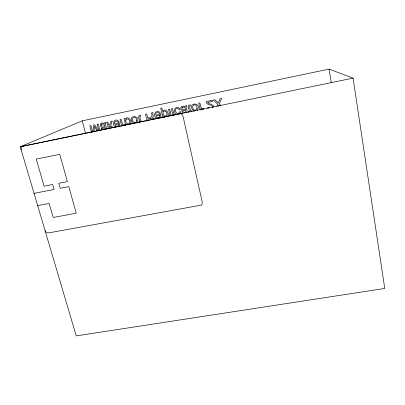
<?xml version="1.0" encoding="UTF-8"?>
<svg xmlns="http://www.w3.org/2000/svg" width="405" height="405" viewBox="0 0 405 405"><rect width="100%" height="100%" fill="white"/><g stroke="black" fill="none" stroke-linecap="round" stroke-linejoin="round"><path stroke-width="0.61" d="M93.003 132.035L93.444 124.988L94.628 124.745L98.192 130.385M94.087 131.569L94.416 126.279L97.332 130.901M218.376 106.095L218.786 105.067L219.566 105.852M216.867 106.353L217.738 104.242L213.349 100.055L214.888 99.736L218.31 103.118L220.036 98.668L221.621 98.339L219.318 103.918L220.968 105.508M130.273 124.092C132.891 121.11 127.686 114.898 125.312 119.272L125.099 118.407L124.082 118.619L125.808 125.555M167.513 116.392C170.171 113.441 165.26 107.112 162.638 111.405L161.828 107.912L160.704 108.145L162.916 117.653M105.999 129.114L106.419 128.026L105.356 123.722L105.442 123.328L105.983 123.226L105.771 122.391L104.53 122.639L104.252 123.677C98.602 120.396 98.926 129.559 104.809 127.008L105.27 128.117L104.627 128.805L103.234 129.038L102.202 128.056L101.189 128.269L102.409 129.823M186.72 112.474C188.563 110.889 184.513 106.945 186.933 106.414L186.74 105.558L185.935 105.604L185.176 106.206L185.12 106.879C179.319 103.7 179.283 112.676 185.571 110.307L186.001 111.446L185.313 112.16L183.865 112.398L182.832 111.395L181.779 111.613L182.235 112.641L182.979 113.208M197.372 110.271C202.171 101.387 186.249 102.5 193.195 110.58A2.911 2.85 62.2 0 0 194.375 111.142M118.771 126.593L119.677 124.917L119.409 122.75L114.63 123.738C113.542 121.444 117.01 119.986 118.017 122.102L119.095 121.875C115.344 116.26 110.398 124.527 115.602 127.003M160.036 118.083L160.993 116.382L160.76 114.185L155.879 115.197C154.826 112.879 158.34 111.38 159.352 113.527L160.456 113.299C156.75 107.619 151.556 115.962 156.806 118.503M179.82 114.078L180.544 112.873L180.569 111.643L179.471 111.871C179.02 115.886 174.196 112.165 175.755 109.436A1.453 1.412 59.1 0 1 176.519 108.586L178.149 108.661L178.99 109.745L180.093 109.517L179.496 108.403A2.42 2.349 59.2 0 0 178.235 107.522C173.922 106.302 173.168 113.005 176.57 114.488M136.617 123.085C142.631 114.736 125.763 114.316 132.997 123.004A2.886 2.749 53.9 0 0 133.564 123.348M182.083 113.537C179.531 112.696 183.344 115.405 183.111 116.716L202.156 201.68A4.657 4.45 22.6 0 1 202.191 203.431L201.503 205.077L48.873 232.855A3.24 2.906 38.7 0 1 45.011 230.41M180.989 113.643L181.577 113.157M181.141 113.451L23.323 146.114A3.407 3.068 49.5 0 0 21.202 149.956M20.25 146.747L82.225 120.847L329.083 69.103L353.064 78.124L384.75 288.456L76.231 335.897L20.25 146.747L353.064 78.124M141.963 121.034L140.91 121.252L139.841 116.837L139.958 116.316L140.768 116.093L140.55 115.197C136.885 114.944 139.603 119.789 139.791 121.48L138.9 121.667L139.123 122.588M34.045 193.352L54.093 189.479L52.665 184.498L44.115 186.158L36.242 159.079L59.758 154.33L67.407 181.627L58.796 183.303L60.213 188.3L68.809 186.639L76.251 213.202L53.222 217.48L49.147 203.462L37.68 205.634M127.666 124.872L126.623 124.31M202.51 109.558L201.037 108.591L201.29 109.775M164.698 117.096L163.797 116.529L164.005 117.43M113.775 127.813L110.651 125.823L112.21 121.085L110.813 121.378L109.654 125.175L108.515 124.502L107.872 121.991L106.824 122.209L108.388 128.314M111.876 127.778L108.859 125.844L109.613 128.795M123.302 125.499L122.467 124.806L122.761 125.965M154.027 118.736L152.482 117.521L153.247 116.255L152.817 113.466L153.029 112.6L151.516 112.914C152.741 116.382 151.546 117.997 147.658 117.906L146.701 113.916L145.471 114.169L147.142 121.135M208.059 108.535L207.709 107.467L208.874 107.224L209.117 107.973M153.014 119.617C152.513 117.247 149.349 118.802 147.906 118.959L148.286 120.543M98.795 130.542L97.129 124.224L98.268 123.986L100.015 130.683M82.225 120.847L85.642 133.64M91.555 132.43L89.794 125.747L90.933 125.509L92.603 131.909M121.718 126.178L120.032 119.46L121.13 119.232L122.381 123.753L123.505 124.573L124.624 124.451L124.922 125.641M170.049 115.805L168.571 109.37L169.7 109.132L171.173 115.572M174.084 115.349L172.535 108.545L171.391 108.783L172.814 115.02M188.695 112.372L188.487 111.431L189.398 111.243C189.221 109.492 186.609 104.576 190.32 104.844L190.522 105.761L189.692 105.989L189.56 106.52L190.547 111.005L191.626 110.783L191.833 111.729M200.207 110.003L198.713 103.103L199.857 102.865L200.981 107.507L202.115 108.348L203.275 108.221L203.538 109.441M329.083 69.103L331.275 82.817M213.972 107.274C213.87 103.812 209.167 104.753 207.73 102.374L212.726 101.341L212.493 100.237L206.211 101.544C206.353 105.644 212.488 104.05 212.66 107.71M22.766 146.372A3.402 3.063 49.5 0 1 23.87 145.886M125.798 120.26C125.029 122.437 128.152 125.545 129.575 122.948C130.936 120.457 126.871 116.736 125.798 120.26M166.992 114.114C167.017 118.154 161.879 115.481 163.073 112.428C163.873 109.512 167.473 111.78 166.992 114.114M136.662 120.574L136.146 122.128L134.744 122.609A1.6 1.524 53.8 0 1 133.564 122.072C129.681 117.906 136.566 114.736 136.662 120.574M197.022 108.094L196.445 109.684L194.997 110.18A1.615 1.579 62 0 1 193.798 109.633C189.945 105.396 197.053 102.121 197.022 108.094M118.564 124.558C118.65 126.805 115.141 126.74 114.888 124.629L118.508 123.879L118.564 124.558M159.864 116.022C159.924 118.28 156.37 118.265 156.127 116.098L159.823 115.334L159.864 116.022M101.397 124.401L101.25 125.241L101.731 125.95L104.849 126.203C104.961 124.436 102.713 123.12 101.397 124.401M182.139 107.634L181.946 108.034C181.865 110.165 184.407 109.102 185.642 109.482C185.834 107.629 183.485 106.323 182.139 107.634"/></g></svg>
